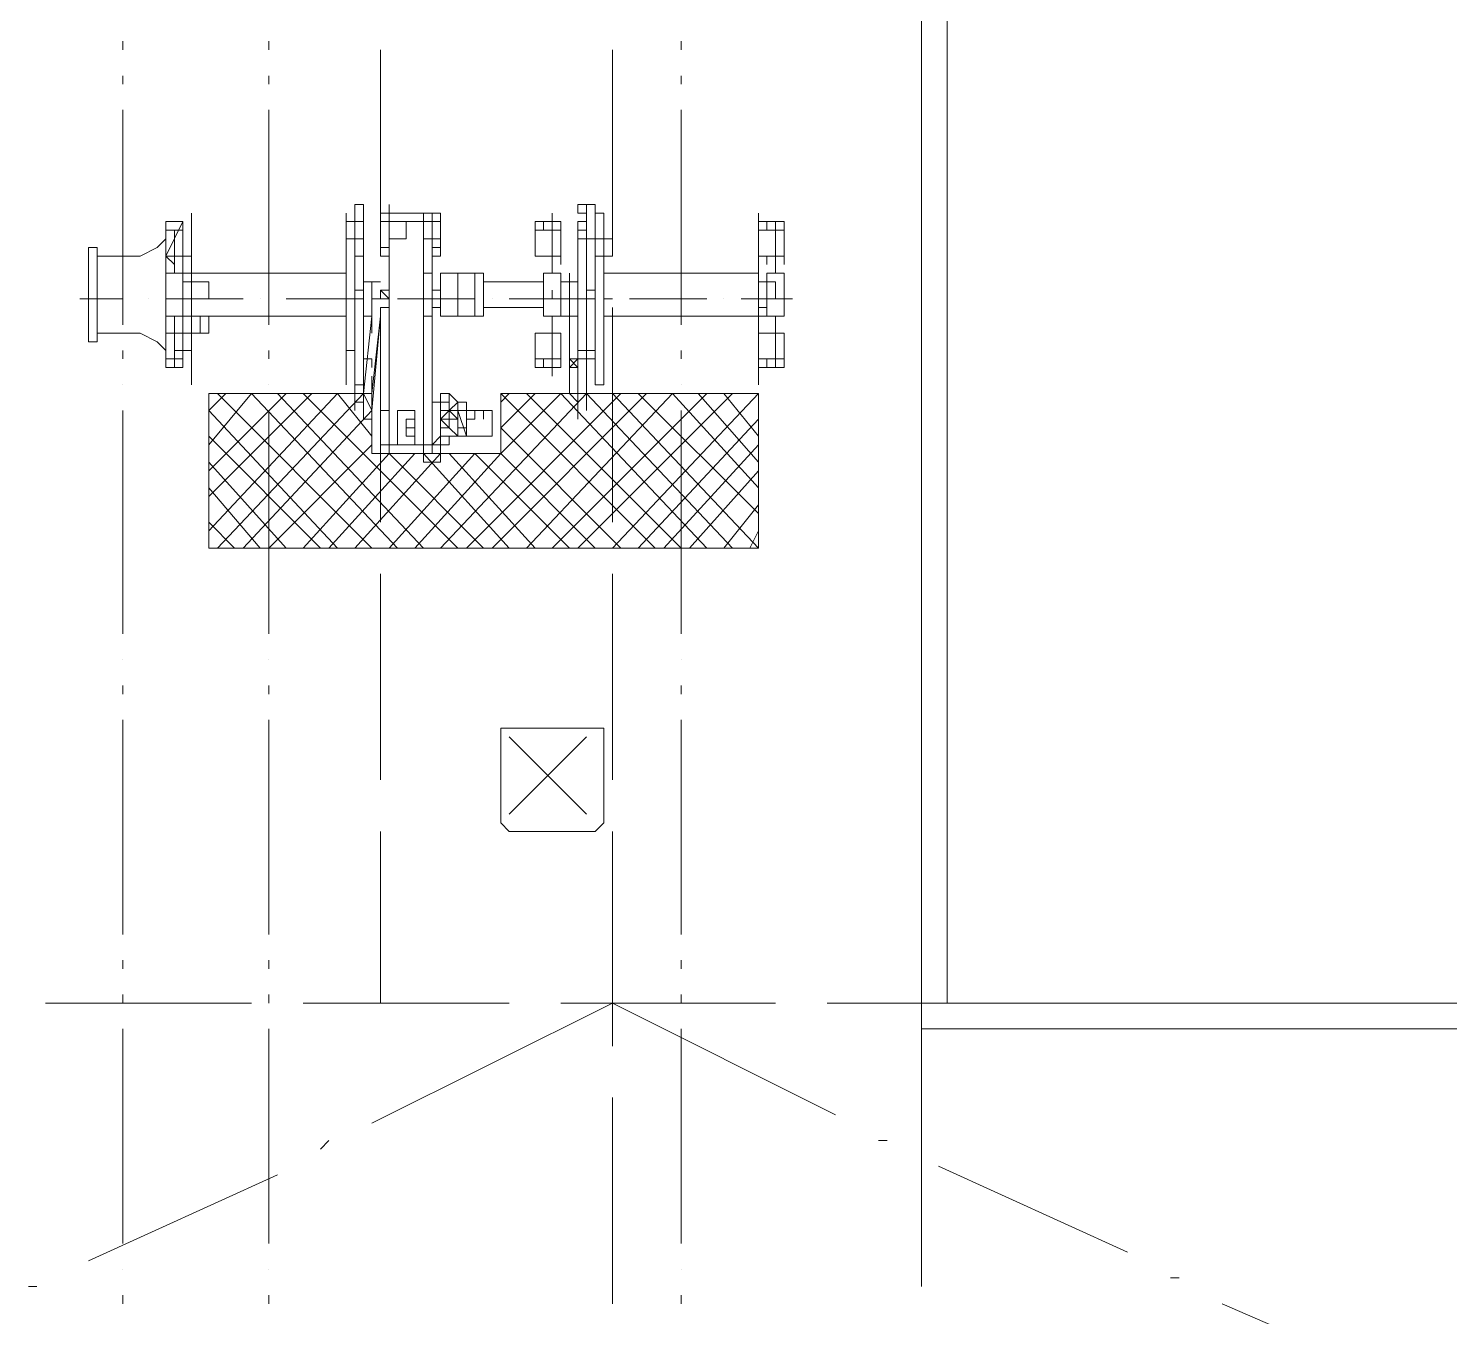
# Model space of a CAD drawing. Header units: millimetres. Extents: x -1005 to 294628, y -1154 to 182592.
# Drawn here: x 216778 to 228177, y 142679 to 153010 of the extents above; entities that cross this region are included whole.
import ezdxf

# ---------------------------------------------------------------- set-up
doc = ezdxf.new("R2010")
doc.units = ezdxf.units.MM
doc.layers.add('PDF_Geomertry', color=7, linetype='Continuous')

msp = doc.modelspace()

# ---------------------------------------------------------------- linework, layer by layer
at = {"layer": 'PDF_Geomertry', "lineweight": 5}
for points in [[(239852, 165373), (239852, 144986), (223941, 144986), (223941, 165373)], [(217536, 152838), (217536, 152907)], [(218707, 152838), (218707, 152907)], [(222013, 152838), (222013, 152907)], [(219602, 152838), (219602, 151185), (219671, 151185)], [(221462, 151185), (221462, 152838)], [(217536, 152563), (217536, 152631)], [(218707, 152563), (218707, 152631)], [(222013, 152563), (222013, 152631)], [(217536, 150634), (217536, 152356)], [(218707, 150634), (218707, 152356)], [(222013, 150634), (222013, 152356)], [(218087, 150152), (218087, 150152), (218087, 151529), (218087, 150565)], [(219396, 151598), (219396, 151598), (219396, 151529), (219396, 151598), (219396, 151461), (219465, 151461)], [(219396, 151461), (219396, 151461), (219396, 151598), (219396, 151529), (219396, 151598), (219465, 151598), (219465, 151598)], [(219396, 151529), (219396, 151598), (219396, 151323), (219396, 151323)], [(219396, 151598), (219396, 151323), (219396, 151185), (219396, 151185)], [(219465, 151461), (219465, 151461), (219465, 151598), (219465, 151529)], [(219465, 151461), (219465, 151461), (219465, 151598), (219465, 151598)], [(219602, 151185), (219602, 151529), (219671, 151529), (219671, 149601), (219671, 151529)], [(220016, 151185), (220084, 151185), (220084, 151529), (219671, 151529), (220016, 151529), (220016, 149601), (219671, 149601)], [(220635, 148843), (219947, 149601), (219947, 151529)], [(220980, 151529), (220980, 151047), (220980, 151392), (220980, 151392)], [(221255, 150978), (221255, 151598), (221255, 151461), (221186, 151461), (221186, 151392), (221186, 151461), (221255, 151461), (221255, 151461)], [(221186, 151598), (221255, 151598), (221255, 151598)], [(221186, 151598), (221186, 151529), (221255, 151529), (221255, 151598), (221255, 151461), (221255, 151461)], [(221255, 151598), (221255, 151598), (221255, 151529)], [(221255, 151461), (221255, 151461), (221255, 151598), (221255, 151598)], [(221324, 151598), (221324, 151598), (221255, 151598), (221255, 151461), (221255, 151461)], [(221255, 151529), (221255, 151598), (221255, 151598)], [(221393, 150152), (221393, 150152), (221393, 151529), (221393, 151529), (221324, 151529), (221324, 151598), (221324, 151323), (221324, 151254)], [(221393, 150152), (221324, 150152), (221324, 151529)], [(222633, 150359), (222839, 150359), (222702, 150359), (222702, 150290), (222839, 150290), (222633, 150290), (222633, 150565), (222633, 151529), (222633, 150152), (222633, 150152)], [(219396, 151323), (219396, 151323), (219327, 151323), (219327, 151392), (219327, 151461), (219396, 151461), (219396, 151392)], [(219327, 151461), (219327, 151392)], [(219465, 151323), (219465, 151323), (219396, 151323), (219396, 151392), (219396, 151461), (219396, 151323), (219396, 151461)], [(219396, 151323), (219396, 151323), (219396, 151392), (219396, 151461), (219396, 151461)], [(219465, 151392), (219465, 151392), (219465, 151461), (219465, 151461)], [(220084, 149670), (220084, 149670), (220084, 149601), (219947, 149601), (219602, 149601), (219602, 149945), (219602, 149670), (219671, 149670), (219671, 151461), (219671, 151461), (219602, 151461), (219602, 151254), (219671, 151254)], [(219671, 151461), (219671, 151461), (219947, 151461)], [(219947, 151461), (219947, 149670), (219947, 149670)], [(220016, 151461), (220084, 151461), (220084, 151254), (220016, 151254)], [(221049, 151392), (220911, 151392), (220911, 151461), (221049, 151461), (221049, 151392), (220842, 151392)], [(220842, 151185), (220842, 151461), (221049, 151461), (221049, 151185)], [(220980, 151392), (220980, 151047)], [(221186, 151392), (221186, 151461), (221186, 151461), (221186, 151392), (221255, 151392), (221255, 151461), (221255, 151461)], [(221255, 151323), (221255, 151323), (221186, 151323), (221186, 151392), (221186, 151323)], [(221324, 151461), (221324, 151323), (221255, 151323), (221324, 151323), (221324, 151323)], [(221324, 151461), (221324, 151461), (221324, 151392)], [(221324, 151392), (221324, 151461)], [(222633, 151185), (222633, 151461), (222839, 151461), (222702, 151461), (222702, 151392), (222839, 151392), (222839, 151461), (222839, 151185), (222839, 151185)], [(222633, 151392), (222839, 151392)], [(222771, 151047), (222771, 151392), (222771, 151047), (222771, 151461)], [(222771, 151392), (222771, 151392)], [(217880, 150359), (218018, 150359), (217880, 150359), (217880, 151323)], [(219327, 151323), (219396, 151323), (219396, 151323)], [(219396, 151185), (219396, 150910), (219396, 151323), (219396, 150910)], [(219465, 151323), (219465, 151323), (219465, 151185), (219465, 151185)], [(219465, 151254), (219465, 151323), (219465, 151323)], [(219465, 151323), (219465, 150427)], [(221255, 151323), (221255, 151323), (221186, 151323), (221186, 151323)], [(221186, 151323), (221186, 150427), (221255, 150427), (221255, 150427)], [(221255, 151323), (221255, 151323), (221255, 151254)], [(221255, 151323), (221255, 151323), (221255, 151254)], [(221255, 151185), (221255, 151323), (221255, 151323)], [(221255, 151185), (221255, 150910), (221255, 151185), (221255, 151323), (221255, 151323)], [(217329, 151254), (217329, 150496)], [(217880, 151116), (217880, 151185), (217949, 151185), (217949, 151116)], [(218018, 151185), (217949, 151185)], [(218087, 150978), (218087, 150978), (218018, 150978), (218018, 151254)], [(219465, 151185), (219465, 150910), (219465, 150910)], [(221049, 151185), (221049, 151185), (221049, 151116)], [(222771, 151185), (222839, 151185), (222771, 151185), (222771, 151116)], [(222839, 151185), (222839, 151116)], [(217880, 151047), (218018, 151047), (218018, 150703), (217880, 150703)], [(218087, 151047), (218087, 151047), (219258, 151047), (219327, 151047), (219327, 150978)], [(219671, 151047), (219671, 151047)], [(219947, 151047), (220016, 151047)], [(220084, 150772), (220084, 151047), (220084, 150703), (220222, 150703), (220360, 150703), (220429, 150703), (220429, 151047), (220360, 151047)], [(220084, 150978), (220084, 151047), (220222, 151047), (220360, 151047), (220360, 150703)], [(221049, 150772), (221049, 150978), (221049, 150703), (221049, 151047), (220911, 151047), (220911, 150703), (221049, 150703), (221049, 150772), (221049, 150978), (221049, 150910), (221049, 150841), (221049, 150841)], [(221393, 151047), (222633, 151047), (222633, 151047)], [(222702, 150703), (222702, 151047), (222839, 151047), (222839, 150703), (222702, 150703), (222702, 150772), (222633, 150772), (222633, 150703), (222633, 150772), (222633, 150978), (222633, 150910), (222633, 150978), (222702, 150978), (222702, 150910), (222702, 150978), (222702, 150772)], [(218018, 150978), (218018, 150978), (218018, 150910)], [(218018, 150772), (218018, 150703), (218018, 150978), (218018, 150772), (218018, 150703), (218018, 150772), (218018, 150978), (218018, 150910), (218018, 150978)], [(219327, 150703), (219258, 150703), (218087, 150703), (218087, 150978)], [(219465, 150703), (219465, 150703), (219465, 150978), (219533, 150978), (219533, 150703), (219533, 150703)], [(219602, 150978), (219602, 150978), (219533, 150978), (219533, 150978)], [(220429, 150772), (220911, 150772), (220911, 150978), (220429, 150978)], [(221118, 150978), (221118, 150978), (221049, 150978)], [(221118, 150978), (221186, 150978)], [(222839, 150978), (222839, 150978), (222839, 150772)], [(217536, 150841), (217192, 150841)], [(217743, 150841), (217743, 150841)], [(218500, 150841), (217880, 150841)], [(218638, 150841), (218638, 150841)], [(219465, 150910), (219465, 150910), (219396, 150910), (219396, 150841), (218845, 150841)], [(219396, 150427), (219396, 150841), (219396, 150427), (219327, 150427)], [(219465, 150841), (219465, 150841), (219396, 150841), (219465, 150841), (219465, 150910)], [(219396, 150772), (219396, 150841), (219396, 150841)], [(219396, 149945), (219396, 150014), (219396, 150152), (219396, 150841), (219465, 150841), (219465, 150772), (219465, 150841), (219465, 150152), (219465, 150014), (219396, 150014)], [(219465, 150910), (219465, 150910)], [(219602, 150841), (219671, 150841), (219602, 150910), (219602, 150841), (219533, 150841), (219533, 150565)], [(219671, 150910), (219602, 150910)], [(220360, 150841), (219740, 150841)], [(220084, 150910), (220016, 150910)], [(220222, 150841), (220222, 150841), (220222, 150910)], [(220222, 150841), (220222, 150841), (220222, 150772)], [(220222, 150841), (220222, 150772)], [(220498, 150841), (220498, 150841)], [(220635, 150841), (221255, 150841), (221255, 150772), (221255, 150841), (221255, 150841)], [(220980, 150841), (220980, 150910)], [(221049, 150841), (221049, 150910), (221049, 150910)], [(221118, 150841), (221118, 150565)], [(221186, 150841), (221324, 150841), (221255, 150841), (221255, 150772)], [(221324, 150841), (221324, 150427), (221324, 150841), (221324, 150910), (221255, 150910), (221255, 150910)], [(221255, 150841), (221255, 150427), (221255, 150841), (221255, 150152), (221255, 150841), (221255, 150910), (221255, 150910)], [(221462, 150841), (221393, 150841)], [(222220, 150841), (221600, 150841)], [(222357, 150841), (222357, 150841)], [(222908, 150841), (222495, 150841)], [(222771, 150841), (222771, 150910)], [(217949, 150359), (217949, 150703), (217949, 150359), (217949, 150290)], [(218018, 150772), (218018, 150772), (218018, 150703)], [(218018, 150703), (218018, 150703), (218087, 150703)], [(218018, 150703), (218018, 150496)], [(219533, 150703), (219533, 150703), (219465, 150703)], [(219533, 150703), (219465, 150083), (219465, 150014), (219465, 149945), (219465, 149876), (219533, 149876), (219533, 149945)], [(219671, 150772), (219602, 150772), (219602, 149050)], [(219671, 150703), (219671, 150703)], [(219947, 150703), (220016, 150703)], [(220084, 150703), (220084, 150772), (220016, 150772)], [(220980, 150221), (220980, 150703), (220980, 150359), (220980, 150703)], [(221049, 150772), (221049, 150772), (221049, 150703)], [(221118, 150703), (221118, 150703), (221049, 150703)], [(221118, 150703), (221118, 150703), (221186, 150703)], [(221118, 150083), (221118, 150703), (221186, 150703), (221186, 150083), (221186, 150014), (221186, 150014)], [(221393, 150703), (222633, 150703), (222633, 150703)], [(221462, 149050), (221462, 150772)], [(222633, 150427), (222633, 150427), (222633, 150703), (222633, 150496)], [(222771, 150290), (222771, 150703), (222771, 150359), (222771, 150703)], [(221255, 150634), (221255, 149945), (221255, 150014), (221255, 150014)], [(218087, 150565), (218087, 150152), (218087, 150152)], [(220842, 150565), (220842, 150290), (221049, 150290), (220911, 150290), (220911, 150359), (221049, 150359), (221049, 150290), (221049, 150565), (220980, 150565), (220980, 150565)], [(220980, 150565), (221049, 150565)], [(222633, 150565), (222633, 150152), (222633, 150152)], [(222771, 150565), (222771, 150565)], [(222839, 150290), (222839, 150565), (222839, 150565)], [(222839, 150565), (222839, 150565)], [(217536, 150359), (217536, 150427)], [(218018, 150427), (218018, 150427)], [(218707, 150359), (218707, 150427)], [(219396, 150427), (219396, 150359), (219396, 150359)], [(219396, 150427), (219396, 150427), (219396, 150359)], [(219396, 150359), (219396, 150427), (219396, 150427)], [(219396, 150359), (219396, 150359), (219396, 150290)], [(219396, 150359), (219396, 150359), (219396, 150290)], [(219465, 150359), (219465, 150359), (219465, 150359), (219465, 150427), (219465, 150427)], [(219465, 150359), (219465, 150359), (219533, 150359), (219533, 150359)], [(219465, 150359), (219465, 150359)], [(219533, 150359), (219533, 150290)], [(220842, 150359), (221049, 150359)], [(220980, 150359), (220980, 150359)], [(221118, 150359), (221118, 150359), (221186, 150359)], [(221186, 150359), (221186, 150359), (221118, 150290)], [(221118, 150359), (221118, 150290)], [(221324, 150359), (221324, 150359), (221324, 150427), (221324, 150427)], [(221324, 150359), (221324, 150359), (221324, 150290)], [(222013, 150359), (222013, 150427)], [(222771, 150359), (222771, 150359)], [(222839, 150290), (222839, 150359)], [(217536, 150152), (217536, 150152)], [(218707, 150152), (218707, 150152)], [(219327, 150152), (219327, 150152)], [(219465, 150152), (219396, 150152)], [(219533, 150221), (219533, 149876)], [(221186, 150221), (221186, 149876)], [(222013, 150152), (222013, 150152)], [(219258, 148843), (218225, 149945), (218363, 150083)], [(219740, 148843), (218569, 150083), (218225, 149670)], [(219533, 149739), (219258, 150083), (218225, 148981)], [(219051, 150083), (218225, 149257)], [(218845, 150083), (218225, 149463)], [(219533, 148843), (218294, 150083)], [(218500, 148843), (219533, 149945), (219465, 150083), (218294, 148843)], [(219947, 148843), (218776, 150083)], [(220222, 148843), (218982, 150083)], [(220016, 149670), (220016, 150014), (220016, 149670), (220084, 149670), (220084, 149739), (220084, 149670), (220084, 149601), (219396, 148843)], [(220084, 150083), (220084, 150083), (220084, 150014), (220084, 150083), (220084, 150014), (220084, 150083), (220084, 150014), (220016, 150014), (220016, 150014)], [(222426, 148843), (221255, 150083), (220084, 148843)], [(220153, 150083), (220153, 150083), (220084, 150083), (220153, 150083), (220084, 150083), (220084, 150014), (220084, 149945), (220084, 149945)], [(220084, 150014), (220084, 149945), (220084, 149945)], [(220084, 149945), (220084, 149945), (220084, 150014)], [(220153, 150083), (220153, 150083), (220153, 150014)], [(220153, 150083), (220153, 150083)], [(221531, 150083), (220291, 148843)], [(220291, 149945), (220291, 149945), (220291, 150014), (220291, 150014)], [(221737, 150083), (220498, 148843)], [(221531, 148843), (220567, 149808), (220842, 150083)], [(221806, 148843), (220567, 150083)], [(222220, 148843), (221049, 150083), (220567, 149601), (221324, 148843)], [(220635, 150083), (220567, 150014)], [(222013, 148843), (220773, 150083)], [(222633, 149325), (221944, 150083), (220773, 148843)], [(222220, 150083), (220980, 148843)], [(221186, 150014), (221186, 150014), (221186, 149945), (221186, 150014), (221118, 150083)], [(222426, 150083), (221186, 148843)], [(222633, 148843), (221462, 150083)], [(222633, 149945), (222633, 150083), (221462, 148843)], [(222633, 149119), (221669, 150083)], [(222633, 149532), (222151, 150083)], [(222633, 149739), (222357, 150083)], [(217536, 148155), (217536, 149945)], [(218707, 148155), (218707, 149945)], [(219740, 149945), (219878, 149945)], [(220084, 149945), (220084, 149945), (220084, 149876), (220084, 149808), (220084, 149876)], [(220084, 149876), (220084, 149876), (220084, 149945)], [(220084, 149876), (220084, 149876), (220084, 149945)], [(220084, 149945), (220084, 149945), (220084, 149876)], [(220153, 149945), (220153, 149945), (220153, 149945), (220084, 149945), (220084, 149945)], [(220153, 149945), (220084, 149945), (220084, 149945)], [(220084, 149945), (220153, 149945), (220153, 149945)], [(220084, 149945), (220084, 149945), (220153, 149945), (220153, 149945)], [(220153, 149945), (220084, 149945), (220084, 149945)], [(220222, 149945), (220153, 149945), (220222, 149876), (220153, 149876), (220153, 149945), (220153, 149945)], [(220153, 149945), (220153, 149945), (220153, 149876)], [(220153, 149945), (220153, 149876), (220153, 149876)], [(220153, 149945), (220153, 149945), (220153, 149876)], [(220153, 149945), (220153, 149945)], [(220360, 149945), (220360, 149945), (220291, 149945), (220498, 149945), (220498, 149739), (220291, 149739), (220291, 149945)], [(220291, 149945), (220291, 149945), (220291, 149876)], [(220291, 149945), (220291, 149945)], [(220429, 149945), (220429, 149876)], [(222013, 148155), (222013, 149945)], [(219878, 149808), (219878, 149808), (219878, 149876), (219809, 149876), (219809, 149808), (219809, 149808)], [(220153, 149876), (220153, 149876), (220084, 149876), (220084, 149876)], [(220084, 149876), (220084, 149876), (220084, 149808)], [(220084, 149876), (220153, 149876), (220153, 149876)], [(220153, 149876), (220153, 149876), (220084, 149876)], [(220084, 149876), (220084, 149876), (220153, 149876)], [(220084, 149876), (220153, 149876), (220153, 149808), (220153, 149876), (220153, 149808), (220153, 149876), (220153, 149808), (220153, 149876), (220153, 149808), (220153, 149876), (220153, 149808), (220153, 149876), (220153, 149808), (220153, 149876), (220153, 149808), (220153, 149876), (220153, 149808), (220153, 149876), (220153, 149808), (220153, 149876), (220153, 149808), (220153, 149876), (220153, 149808), (220153, 149876), (220153, 149808), (220153, 149876), (220153, 149808), (220153, 149876), (220153, 149808), (220153, 149876), (220153, 149808), (220153, 149876), (220153, 149808), (220153, 149876), (220153, 149808), (220153, 149876), (220153, 149808), (220153, 149876), (220153, 149808), (220153, 149876), (220153, 149876)], [(220084, 149808), (220084, 149808), (220084, 149739)], [(220222, 149739), (220222, 149739), (220153, 149808), (220084, 149808), (220084, 149808)], [(220360, 149876), (220360, 149876), (220291, 149876)], [(220498, 149739), (220498, 149739), (220498, 149876), (220498, 149876)], [(222633, 149876), (221669, 148843)], [(224148, 149808), (224148, 147810)], [(219120, 148843), (218225, 149739)], [(219533, 149670), (218707, 148843)], [(219671, 149670), (219947, 149670), (219947, 149670)], [(220084, 149739), (220084, 149739), (220084, 149670)], [(220153, 149670), (220153, 149670), (220153, 149739), (220084, 149739), (220084, 149739)], [(220084, 149739), (220084, 149739), (220084, 149670)], [(220084, 149739), (220084, 149739), (220084, 149670)], [(220153, 149739), (220084, 149739), (220084, 149739)], [(220153, 149739), (220084, 149739), (220084, 149739)], [(220153, 149739), (220084, 149739), (220084, 149739)], [(220153, 149670), (220153, 149670), (220084, 149670), (220084, 149670)], [(220153, 149670), (220153, 149670), (220084, 149670), (220084, 149670)], [(220153, 149670), (220153, 149670), (220153, 149739), (220153, 149739)], [(220222, 149739), (220222, 149739), (220153, 149739), (220153, 149670), (220153, 149670)], [(220153, 149739), (220153, 149739)], [(220291, 149739), (220291, 149739), (220222, 149739)], [(222633, 149670), (221875, 148843)], [(220429, 148843), (219671, 149601), (218982, 148843)], [(219878, 149601), (219189, 148843)], [(221118, 148843), (220360, 149601), (219671, 148843)], [(220567, 149601), (219878, 148843)], [(220842, 148843), (220153, 149601)], [(218845, 148843), (218225, 149532)], [(222633, 149463), (222082, 148843)], [(218638, 148843), (218225, 149325)], [(222633, 149188), (222357, 148843)], [(218431, 148843), (218225, 149050)], [(222633, 148981), (222564, 148843)], [(219602, 148637), (219602, 146984)], [(221462, 146984), (221462, 148637)], [(217536, 147948), (217536, 147948)], [(218707, 147948), (218707, 147948)], [(222013, 147948), (222013, 147948)], [(217536, 147672), (217536, 147741)], [(218707, 147672), (218707, 147741)], [(222013, 147672), (222013, 147741)], [(217536, 145744), (217536, 147466)], [(218707, 145744), (218707, 147466)], [(222013, 145744), (222013, 147466)], [(220635, 146708), (221255, 147328)], [(221255, 146708), (220635, 147328)], [(219602, 146570), (219602, 145193)], [(221462, 144849), (221462, 146570)], [(217536, 145468), (217536, 145537)], [(218707, 145468), (218707, 145537)], [(222013, 145468), (222013, 145537)], [(217536, 145193), (217536, 145262)], [(218707, 145193), (218707, 145262)], [(222013, 145193), (222013, 145262)], [(216916, 145193), (218569, 145193)], [(218982, 145193), (220635, 145193)], [(219533, 144229), (221462, 145193), (223253, 144298)], [(221049, 145193), (222771, 145193)], [(223184, 145193), (224837, 145193)], [(225250, 145193), (226972, 145193)], [(227385, 145193), (229038, 145193)], [(217536, 143264), (217536, 144986)], [(218707, 143264), (218707, 144986)], [(222013, 143264), (222013, 144986)], [(223941, 144986), (223941, 142920)], [(221462, 142782), (221462, 144435)], [(219189, 144091), (219120, 144022)], [(223597, 144091), (223666, 144091)], [(224079, 143884), (225594, 143196)], [(218776, 143815), (217261, 143127)], [(217536, 143058), (217536, 143058)], [(218707, 143058), (218707, 143058)], [(222013, 143058), (222013, 143058)], [(225939, 142989), (226008, 142989)], [(216847, 142920), (216778, 142920)], [(217536, 142782), (217536, 142851)], [(218707, 142782), (218707, 142851)], [(222013, 142782), (222013, 142851)], [(226352, 142782), (227936, 142094)]]:
    msp.add_lwpolyline(points, dxfattribs=at)
for points in [[(224148, 145193), (224148, 165167), (239645, 165167), (239645, 145193)], [(218087, 151529), (218087, 151529)], [(219327, 151529), (219327, 150152), (219327, 151529)], [(219396, 151529), (219396, 151598), (219465, 151598), (219396, 151598)], [(219465, 151529), (219465, 151598)], [(219465, 151598), (219465, 151323)], [(219465, 151598), (219465, 151529), (219465, 151529), (219465, 151598)], [(219671, 151598), (219671, 151529)], [(221255, 151529), (221255, 151598)], [(221255, 151529), (221255, 151598)], [(222633, 151529), (222633, 151529)], [(217880, 151254), (217880, 151392), (217880, 151461)], [(217880, 151185), (217949, 151185), (218018, 151185), (218018, 151392), (218018, 151461)], [(218018, 151461), (217880, 151461)], [(217880, 151323), (217880, 151392), (217880, 151323)], [(217880, 151392), (218018, 151392)], [(217949, 151392), (217949, 151047), (217949, 151392)], [(219396, 151461), (219396, 151461)], [(219465, 151461), (219465, 151461), (219465, 151392)], [(219465, 151461), (219465, 151392), (219465, 151461)], [(219671, 151461), (219671, 151323), (219809, 151323), (219809, 151461), (219671, 151461)], [(219671, 151461), (219671, 151323), (219809, 151323), (219809, 151461), (219671, 151461)], [(219671, 151461), (219671, 151323), (219809, 151323), (219809, 151461), (219671, 151461)], [(219947, 151461), (219947, 151461)], [(219947, 151461), (219947, 151323), (220084, 151323), (220084, 151461), (219947, 151461)], [(219947, 151461), (219947, 151323), (220084, 151323), (220084, 151461), (219947, 151461)], [(219947, 151461), (219947, 151323), (220084, 151323), (220084, 151461), (219947, 151461)], [(221255, 151461), (221255, 151323), (221255, 151461), (221255, 151461)], [(221324, 151461), (221324, 151461), (221324, 151392)], [(221324, 151392), (221324, 151323)], [(217880, 151323), (217880, 150359), (217880, 150496), (217880, 150290), (217880, 150359), (217880, 150427), (217812, 150496), (217674, 150565), (217536, 150565), (217329, 150565), (217329, 150496), (217261, 150496), (217261, 151254), (217329, 151254), (217329, 151185), (217536, 151185), (217674, 151185), (217812, 151254)], [(218018, 151254), (218018, 151323)], [(219396, 151254), (219396, 151323)], [(219396, 151323), (219396, 151323)], [(219465, 151323), (219465, 151323)], [(219465, 151323), (219465, 151323)], [(221255, 151323), (221255, 150910), (221255, 151323)], [(221255, 151323), (221255, 151323)], [(221255, 151323), (221255, 151323)], [(221324, 151323), (221324, 151185), (221462, 151185), (221462, 151323), (221324, 151323)], [(221324, 151323), (221324, 151185), (221462, 151185), (221462, 151323), (221324, 151323)], [(221324, 151323), (221324, 151185), (221462, 151185), (221462, 151323), (221324, 151323)], [(221324, 151323), (221324, 150910)], [(222633, 151323), (222633, 150978), (222633, 150978), (222633, 151254)], [(217880, 151185), (217949, 151185), (217880, 151185)], [(217880, 151185), (217949, 151185), (217880, 151185)], [(217880, 151185), (217949, 151185), (217880, 151185)], [(217880, 151185), (217949, 151185), (217880, 151185)], [(217949, 151116), (217949, 151185), (217880, 151185), (217949, 151116)], [(217880, 151185), (217949, 151116), (217949, 151185), (217880, 151185)], [(217880, 151185), (217949, 151185), (217880, 151185)], [(217880, 151185), (217949, 151116), (217880, 151185)], [(217949, 151185), (217949, 151047), (218087, 151047), (218087, 151185), (217949, 151185)], [(217949, 151185), (217949, 151047), (218087, 151047), (218087, 151185), (217949, 151185)], [(217949, 151185), (217949, 151047), (218087, 151047), (218087, 151185), (217949, 151185)], [(217949, 151185), (217949, 151116), (217949, 151185)], [(217949, 151185), (217949, 151047), (218087, 151047), (218087, 151185), (217949, 151185)], [(217949, 151185), (217949, 151116), (217949, 151185)], [(217949, 151185), (217949, 151116), (217949, 151185)], [(219396, 151185), (219465, 151185)], [(219396, 151185), (219396, 151185)], [(219465, 151185), (219465, 151185)], [(220980, 151116), (220980, 151185), (220911, 151185), (220842, 151185), (220980, 151185)], [(221049, 151185), (220980, 151185)], [(221255, 151185), (221255, 151185)], [(221255, 151185), (221255, 151185)], [(221255, 151185), (221255, 151185)], [(221255, 151185), (221255, 151185)], [(222702, 151116), (222702, 151185), (222771, 151185), (222633, 151185), (222702, 151185)], [(220222, 150910), (220222, 151047), (220222, 150910)], [(221118, 151047), (221118, 150703), (221118, 150978)], [(218087, 150978), (218087, 150841), (218225, 150841), (218225, 150978), (218087, 150978)], [(219396, 150978), (219396, 150703), (219396, 150703), (219396, 150978)], [(219602, 150978), (219602, 150978)], [(221118, 150978), (221118, 150978)], [(221255, 150978), (221255, 150978)], [(221255, 150703), (221255, 150978)], [(221255, 150703), (221255, 150978)], [(222633, 150978), (222633, 150978)], [(222633, 150978), (222633, 150841), (222771, 150841), (222771, 150978), (222633, 150978)], [(222633, 150978), (222633, 150978)], [(222633, 150978), (222633, 150841), (222771, 150841), (222771, 150978), (222633, 150978)], [(222633, 150978), (222633, 150841), (222771, 150841), (222771, 150978), (222633, 150978)], [(222633, 150978), (222633, 150841), (222771, 150841), (222771, 150978), (222633, 150978)], [(222633, 150978), (222633, 150841), (222771, 150841), (222771, 150978), (222633, 150978)], [(222633, 150978), (222633, 150841), (222771, 150841), (222771, 150978), (222633, 150978)], [(222633, 150978), (222633, 150841), (222771, 150841), (222771, 150978), (222633, 150978)], [(222633, 150703), (222633, 150978)], [(222839, 150910), (222839, 150978)], [(222839, 150910), (222839, 150978), (222839, 150772), (222839, 150978)], [(219396, 150910), (219396, 150910)], [(219465, 150841), (219465, 150427)], [(220222, 150910), (220222, 150910)], [(220222, 150703), (220222, 150841), (220222, 150703)], [(221255, 150910), (221255, 150910)], [(221255, 150841), (221255, 150841)], [(218018, 150703), (218018, 150565), (218156, 150565), (218156, 150703), (218018, 150703)], [(218018, 150703), (218018, 150565), (218156, 150565), (218156, 150703), (218018, 150703)], [(218018, 150703), (218018, 150565), (218156, 150565), (218156, 150703), (218018, 150703)], [(218087, 150703), (218087, 150703)], [(218087, 150703), (218087, 150565), (218225, 150565), (218225, 150703), (218087, 150703)], [(219533, 149945), (219533, 149945), (219533, 150014), (219533, 150083), (219602, 150703)], [(221118, 150703), (221118, 150703)], [(221118, 150634), (221118, 150703)], [(221255, 150703), (221255, 150703)], [(222633, 150703), (222633, 150703)], [(222633, 150703), (222633, 150565), (222771, 150565), (222771, 150703), (222633, 150703)], [(222633, 150703), (222633, 150565), (222771, 150565), (222771, 150703), (222633, 150703)], [(222633, 150703), (222633, 150565), (222771, 150565), (222771, 150703), (222633, 150703)], [(222633, 150703), (222633, 150703)], [(222633, 150703), (222633, 150565), (222771, 150565), (222771, 150703), (222633, 150703)], [(222633, 150703), (222633, 150565), (222771, 150565), (222771, 150703), (222633, 150703)], [(222633, 150703), (222633, 150565), (222771, 150565), (222771, 150703), (222633, 150703)], [(222633, 150703), (222633, 150703)], [(222633, 150703), (222633, 150703)], [(222633, 150703), (222633, 150565), (222771, 150565), (222771, 150703), (222633, 150703)], [(222839, 150703), (222839, 150772)], [(222839, 150703), (222839, 150772)], [(217949, 150565), (218018, 150565), (217949, 150565), (217880, 150565)], [(217949, 150565), (217880, 150565), (217949, 150565)], [(217880, 150565), (217949, 150565), (217880, 150565)], [(217880, 150565), (217949, 150565), (217880, 150565)], [(217880, 150565), (217949, 150565), (217880, 150565)], [(217880, 150565), (217949, 150565), (217880, 150565)], [(217880, 150565), (217949, 150565), (217880, 150565)], [(217880, 150565), (217949, 150565), (217880, 150565)], [(217880, 150565), (217949, 150565), (217880, 150565)], [(217949, 150565), (217949, 150427), (218087, 150427), (218087, 150565), (217949, 150565)], [(217949, 150565), (217949, 150427), (218087, 150427), (218087, 150565), (217949, 150565)], [(217949, 150565), (217949, 150427), (218087, 150427), (218087, 150565), (217949, 150565)], [(217949, 150565), (217949, 150427), (218087, 150427), (218087, 150565), (217949, 150565)], [(217949, 150565), (217949, 150427), (218087, 150427), (218087, 150565), (217949, 150565)], [(217949, 150565), (217949, 150427), (218087, 150427), (218087, 150565), (217949, 150565)], [(218018, 150565), (218018, 150565), (218018, 150565), (218018, 150359), (218018, 150290)], [(220980, 150565), (220842, 150565), (220911, 150565), (220980, 150565)], [(221049, 150565), (221049, 150565)], [(222702, 150565), (222702, 150565), (222771, 150565), (222633, 150565)], [(222839, 150565), (222771, 150565)], [(219396, 150359), (219396, 150427)], [(219465, 150290), (219465, 150359), (219465, 150427)], [(219465, 150427), (219465, 150427)], [(219533, 150359), (219533, 150359)], [(219533, 150359), (219533, 150290), (219533, 150359)], [(219533, 150359), (219533, 150359)], [(219533, 150359), (219533, 150359)], [(219533, 150359), (219533, 150290), (219533, 150359)], [(219533, 150359), (219533, 150359)], [(219533, 150290), (219533, 150359)], [(219533, 150359), (219533, 150359)], [(221186, 150359), (221186, 150359), (221118, 150359)], [(221186, 150359), (221118, 150290), (221186, 150290), (221186, 150359)], [(221186, 150290), (221186, 150359), (221118, 150359)], [(221255, 150359), (221255, 150359), (221255, 150290), (221255, 150359), (221255, 150427), (221255, 150359), (221324, 150359), (221324, 150427), (221324, 150427), (221255, 150427), (221255, 150359), (221186, 150359)], [(221186, 150359), (221186, 150359)], [(221255, 150359), (221255, 150427)], [(221255, 150359), (221255, 150427)], [(218018, 150290), (217880, 150290)], [(219465, 150152), (219396, 150152), (219465, 150152)], [(221255, 150152), (221255, 150014), (221255, 150152)], [(218225, 150083), (218225, 148843), (222633, 148843), (222633, 150083), (220567, 150083), (220567, 149601), (219533, 149601), (219533, 150083), (218225, 150083)], [(220084, 150014), (220084, 150083), (220153, 150083), (220084, 150083)], [(220084, 150083), (220084, 150083), (220084, 150014)], [(220084, 150083), (220084, 150083)], [(220084, 150014), (220153, 150014), (220153, 150083), (220084, 150083)], [(220084, 149945), (220084, 149945), (220084, 150014)], [(220084, 150014), (220084, 149945)], [(220291, 149739), (220291, 150014), (220222, 150014), (220153, 149945), (220153, 150014), (220153, 150083), (220153, 150014), (220153, 150083), (220222, 150014), (220222, 149945)], [(220222, 150014), (220222, 149739), (220222, 150014), (220222, 149739)], [(219671, 149945), (219602, 149945)], [(219878, 149670), (219740, 149670), (219740, 149945), (219878, 149945)], [(220084, 149945), (220084, 149945)], [(220084, 149945), (220084, 149945)], [(220084, 149945), (220084, 149945)], [(220084, 149945), (220084, 149945)], [(220084, 149945), (220084, 149945)], [(220084, 149945), (220084, 149945)], [(220084, 149945), (220084, 149945)], [(220084, 149945), (220084, 149945)], [(220084, 149945), (220084, 149945)], [(220084, 149945), (220084, 149945)], [(220084, 149945), (220084, 149945)], [(220084, 149945), (220084, 149945)], [(220084, 149945), (220084, 149945)], [(220084, 149945), (220084, 149945)], [(220084, 149945), (220084, 149945)], [(220084, 149945), (220084, 149945)], [(220084, 149945), (220084, 149945)], [(220084, 149945), (220084, 149945)], [(220084, 149945), (220084, 149945)], [(220084, 149945), (220084, 149945)], [(220084, 149945), (220084, 149945)], [(220084, 149876), (220084, 149876), (220084, 149945)], [(220084, 149876), (220084, 149945)], [(220084, 149876), (220084, 149876), (220084, 149945)], [(220084, 149876), (220084, 149876), (220084, 149945)], [(220084, 149945), (220084, 149945)], [(220084, 149876), (220084, 149945), (220084, 149876)], [(220084, 149876), (220084, 149945), (220084, 149876)], [(220084, 149945), (220084, 149945), (220084, 149876)], [(220084, 149876), (220084, 149945)], [(220084, 149876), (220084, 149945)], [(220084, 149876), (220084, 149945)], [(220084, 149945), (220084, 149945)], [(220084, 149945), (220084, 149945)], [(220084, 149945), (220084, 149945)], [(220084, 149945), (220084, 149945)], [(220084, 149945), (220084, 149945)], [(220084, 149945), (220084, 149945)], [(220084, 149945), (220084, 149945)], [(220084, 149945), (220084, 149945)], [(220084, 149945), (220084, 149945)], [(220084, 149945), (220084, 149945)], [(220084, 149945), (220084, 149945)], [(220084, 149945), (220084, 149945)], [(220084, 149945), (220084, 149945)], [(220084, 149945), (220084, 149945)], [(220084, 149945), (220084, 149945)], [(220084, 149945), (220084, 149945)], [(220084, 149945), (220084, 149945)], [(220084, 149945), (220084, 149945)], [(220084, 149945), (220084, 149945)], [(220084, 149945), (220084, 149945)], [(220084, 149945), (220084, 149945)], [(220084, 149945), (220084, 149945)], [(220084, 149945), (220084, 149945)], [(220084, 149945), (220084, 149945)], [(220084, 149945), (220084, 149945)], [(220084, 149945), (220084, 149945)], [(220084, 149945), (220084, 149945)], [(220084, 149945), (220084, 149945)], [(220084, 149945), (220084, 149945)], [(220084, 149945), (220084, 149945)], [(220084, 149945), (220084, 149945)], [(220084, 149945), (220084, 149945)], [(220084, 149945), (220084, 149945)], [(220084, 149945), (220084, 149945)], [(220084, 149945), (220084, 149945)], [(220084, 149945), (220084, 149945)], [(220084, 149945), (220084, 149945)], [(220084, 149945), (220084, 149945)], [(220084, 149945), (220084, 149945)], [(220084, 149945), (220084, 149945)], [(220084, 149945), (220084, 149945)], [(220084, 149945), (220084, 149945)], [(220084, 149945), (220084, 149945)], [(220084, 149945), (220084, 149945)], [(220084, 149945), (220084, 149945)], [(220084, 149945), (220084, 149945)], [(220084, 149945), (220084, 149945)], [(220084, 149945), (220084, 149945)], [(220084, 149945), (220084, 149945)], [(220084, 149945), (220084, 149945)], [(220084, 149945), (220084, 149945)], [(220084, 149945), (220084, 149945)], [(220084, 149945), (220084, 149945)], [(220084, 149945), (220084, 149945)], [(220084, 149945), (220084, 149945)], [(220084, 149945), (220084, 149945)], [(220084, 149945), (220084, 149945)], [(220084, 149945), (220084, 149945)], [(220084, 149945), (220084, 149945)], [(220084, 149945), (220084, 149945)], [(220084, 149945), (220084, 149945)], [(220084, 149945), (220084, 149945)], [(220084, 149945), (220084, 149945)], [(220084, 149945), (220084, 149945)], [(220084, 149945), (220084, 149945)], [(220084, 149945), (220084, 149945)], [(220084, 149945), (220084, 149945)], [(220084, 149945), (220084, 149945)], [(220084, 149945), (220084, 149945)], [(220084, 149945), (220084, 149945)], [(220084, 149945), (220084, 149945)], [(220084, 149945), (220084, 149945)], [(220084, 149945), (220084, 149945)], [(220084, 149945), (220084, 149945)], [(220084, 149945), (220084, 149945)], [(220084, 149945), (220084, 149945)], [(220084, 149945), (220084, 149945)], [(220084, 149945), (220084, 149945)], [(220084, 149945), (220084, 149945)], [(220084, 149945), (220084, 149945)], [(220084, 149945), (220084, 149945)], [(220084, 149945), (220084, 149945)], [(220084, 149945), (220084, 149945)], [(220084, 149945), (220084, 149945)], [(220084, 149945), (220084, 149945)], [(220084, 149945), (220084, 149945)], [(220084, 149945), (220084, 149945)], [(220084, 149945), (220084, 149945)], [(220084, 149945), (220084, 149945)], [(220084, 149945), (220084, 149945)], [(220084, 149945), (220084, 149945)], [(220084, 149945), (220084, 149945)], [(220084, 149945), (220084, 149945)], [(220084, 149945), (220084, 149945)], [(220084, 149945), (220084, 149945)], [(220084, 149945), (220084, 149945)], [(220084, 149945), (220084, 149945)], [(220084, 149945), (220084, 149945)], [(220084, 149945), (220084, 149945)], [(220084, 149945), (220084, 149945)], [(220084, 149945), (220084, 149945)], [(220084, 149945), (220084, 149945)], [(220153, 149945), (220084, 149945)], [(220084, 149945), (220084, 149945)], [(220084, 149945), (220153, 149945), (220084, 149945)], [(220084, 149945), (220153, 149945), (220084, 149945)], [(220084, 149876), (220153, 149876), (220153, 149945)], [(220153, 149876), (220153, 149945)], [(220153, 149876), (220153, 149945)], [(220153, 149945), (220153, 149945)], [(220153, 149945), (220153, 149945), (220153, 149876), (220153, 149945)], [(220153, 149945), (220153, 149945)], [(220153, 149945), (220153, 149945)], [(220153, 149945), (220153, 149945)], [(220153, 149945), (220153, 149945)], [(220153, 149945), (220153, 149945)], [(220153, 149945), (220153, 149945)], [(220153, 149945), (220153, 149945)], [(220153, 149945), (220153, 149945)], [(220153, 149945), (220153, 149945)], [(220153, 149945), (220153, 149945)], [(220153, 149945), (220153, 149945)], [(220153, 149945), (220153, 149945)], [(220153, 149945), (220153, 149945)], [(220153, 149945), (220153, 149945)], [(220153, 149945), (220153, 149945)], [(220153, 149945), (220153, 149945)], [(220153, 149945), (220153, 149945)], [(220153, 149945), (220153, 149945)], [(220153, 149945), (220153, 149945)], [(220153, 149945), (220153, 149945)], [(220153, 149945), (220153, 149945)], [(220153, 149945), (220153, 149945)], [(220153, 149945), (220153, 149945)], [(220153, 149945), (220153, 149945)], [(220153, 149945), (220153, 149945)], [(220153, 149945), (220153, 149945)], [(220153, 149945), (220153, 149945)], [(220153, 149945), (220153, 149945)], [(220153, 149945), (220153, 149945)], [(220153, 149945), (220153, 149945)], [(220153, 149945), (220153, 149945)], [(220153, 149945), (220153, 149945)], [(220153, 149945), (220153, 149945)], [(220153, 149945), (220153, 149945)], [(220153, 149945), (220153, 149945)], [(220153, 149945), (220153, 149945)], [(220153, 149945), (220153, 149945)], [(220153, 149945), (220153, 149945)], [(220153, 149945), (220153, 149945)], [(220153, 149945), (220153, 149945)], [(220153, 149945), (220153, 149945)], [(220153, 149945), (220153, 149876), (220153, 149945)], [(220153, 149945), (220153, 149945), (220153, 149876)], [(220153, 149945), (220153, 149945)], [(220222, 149945), (220291, 149945)], [(220291, 149945), (220291, 149945)], [(220360, 149945), (220360, 149876), (220360, 149945)], [(220360, 149945), (220429, 149945), (220360, 149945)], [(221186, 149945), (221186, 149876), (221186, 149945)], [(219809, 149808), (219809, 149739), (219878, 149739), (219878, 149808), (219809, 149808)], [(220153, 149876), (220084, 149876)], [(220084, 149876), (220153, 149876), (220084, 149876)], [(220084, 149876), (220153, 149876), (220084, 149876)], [(220084, 149876), (220084, 149876)], [(220084, 149876), (220084, 149876)], [(220084, 149876), (220084, 149876)], [(220084, 149876), (220084, 149876)], [(220084, 149876), (220084, 149876)], [(220084, 149876), (220084, 149876)], [(220084, 149876), (220084, 149876)], [(220084, 149876), (220084, 149876)], [(220084, 149876), (220084, 149876)], [(220084, 149876), (220084, 149876)], [(220084, 149876), (220084, 149876)], [(220084, 149876), (220084, 149876)], [(220084, 149876), (220084, 149876)], [(220084, 149876), (220084, 149876)], [(220084, 149808), (220084, 149876)], [(220153, 149808), (220153, 149876), (220153, 149808), (220153, 149876), (220153, 149808), (220153, 149876), (220153, 149808), (220153, 149876), (220153, 149808), (220153, 149876), (220153, 149808), (220153, 149876), (220153, 149808), (220153, 149876), (220153, 149808), (220153, 149876), (220153, 149808), (220153, 149876), (220153, 149808), (220153, 149876), (220153, 149808), (220153, 149876), (220153, 149808), (220153, 149876), (220153, 149808), (220153, 149876), (220153, 149808), (220153, 149876), (220153, 149808), (220153, 149876), (220153, 149876), (220084, 149876), (220084, 149808), (220084, 149876), (220084, 149808), (220084, 149876), (220084, 149808), (220084, 149876), (220084, 149808), (220084, 149876)], [(220084, 149808), (220084, 149876)], [(220084, 149808), (220084, 149876)], [(220084, 149808), (220084, 149876)], [(220084, 149808), (220084, 149876)], [(220084, 149808), (220084, 149876)], [(220084, 149808), (220084, 149876)], [(220084, 149808), (220084, 149876)], [(220084, 149808), (220084, 149876)], [(220084, 149808), (220084, 149876)], [(220084, 149808), (220084, 149876)], [(220084, 149808), (220084, 149876)], [(220084, 149808), (220084, 149876)], [(220084, 149808), (220084, 149876)], [(220084, 149808), (220084, 149876)], [(220084, 149808), (220084, 149876)], [(220084, 149808), (220084, 149876)], [(220084, 149808), (220084, 149876)], [(220084, 149808), (220084, 149876)], [(220084, 149808), (220084, 149876)], [(220084, 149808), (220084, 149876)], [(220084, 149808), (220084, 149876)], [(220084, 149808), (220084, 149876)], [(220084, 149808), (220084, 149876)], [(220084, 149808), (220084, 149876)], [(220084, 149808), (220084, 149876)], [(220084, 149808), (220084, 149876)], [(220084, 149808), (220084, 149876)], [(220084, 149808), (220084, 149876)], [(220084, 149808), (220084, 149876)], [(220084, 149808), (220084, 149876)], [(220084, 149808), (220084, 149876)], [(220084, 149808), (220084, 149876)], [(220084, 149808), (220084, 149876)], [(220084, 149808), (220084, 149876)], [(220084, 149808), (220084, 149876)], [(220084, 149808), (220084, 149876)], [(220084, 149808), (220084, 149876)], [(220084, 149808), (220084, 149876)], [(220084, 149808), (220084, 149808), (220084, 149739)], [(220084, 149808), (220084, 149808)], [(220153, 149876), (220153, 149876)], [(220153, 149876), (220153, 149876)], [(220153, 149876), (220153, 149876)], [(220153, 149876), (220153, 149876)], [(220153, 149876), (220153, 149876)], [(220153, 149876), (220153, 149876)], [(220153, 149876), (220153, 149876)], [(220153, 149876), (220153, 149876)], [(220153, 149876), (220153, 149876)], [(220153, 149876), (220153, 149876)], [(220153, 149876), (220153, 149876)], [(220153, 149876), (220153, 149876)], [(220153, 149876), (220153, 149876)], [(220153, 149876), (220153, 149876)], [(220153, 149876), (220153, 149876)], [(220153, 149876), (220153, 149876)], [(220153, 149876), (220153, 149876)], [(220153, 149876), (220153, 149876)], [(220153, 149876), (220153, 149876)], [(220153, 149876), (220153, 149876)], [(220153, 149876), (220153, 149876)], [(220153, 149876), (220153, 149876)], [(220153, 149876), (220153, 149876)], [(220153, 149876), (220153, 149876)], [(220153, 149876), (220153, 149876)], [(220153, 149876), (220153, 149876)], [(220153, 149876), (220153, 149876)], [(220153, 149876), (220153, 149876)], [(220153, 149876), (220153, 149876)], [(220153, 149876), (220153, 149876)], [(220153, 149876), (220153, 149876)], [(220153, 149876), (220153, 149876)], [(220153, 149876), (220153, 149876)], [(220153, 149876), (220153, 149876)], [(220153, 149876), (220153, 149876)], [(220153, 149876), (220153, 149876)], [(220153, 149876), (220153, 149876)], [(220153, 149876), (220153, 149876)], [(220153, 149876), (220153, 149876)], [(220153, 149876), (220153, 149876)], [(220153, 149876), (220153, 149876)], [(220153, 149876), (220153, 149876)], [(220153, 149876), (220153, 149876)], [(220153, 149876), (220153, 149876)], [(220153, 149876), (220153, 149876)], [(220153, 149876), (220153, 149876)], [(220153, 149876), (220153, 149876)], [(220153, 149876), (220153, 149876)], [(220153, 149876), (220153, 149876)], [(220153, 149876), (220153, 149876)], [(220153, 149876), (220153, 149876)], [(220153, 149876), (220153, 149876)], [(220153, 149876), (220153, 149876)], [(220153, 149876), (220153, 149876)], [(220153, 149876), (220153, 149876)], [(220153, 149876), (220153, 149876)], [(220153, 149876), (220153, 149876)], [(220153, 149876), (220153, 149876)], [(220153, 149876), (220153, 149876)], [(220153, 149876), (220153, 149876)], [(220153, 149876), (220153, 149876)], [(220153, 149876), (220153, 149876)], [(220153, 149876), (220153, 149876)], [(220153, 149876), (220153, 149876)], [(220153, 149876), (220153, 149876)], [(220153, 149876), (220153, 149876)], [(220153, 149876), (220153, 149876)], [(220153, 149876), (220153, 149876)], [(220153, 149876), (220153, 149876)], [(220153, 149876), (220153, 149876)], [(220153, 149876), (220153, 149876)], [(220153, 149876), (220153, 149876)], [(220153, 149876), (220153, 149876)], [(220153, 149876), (220153, 149876)], [(220153, 149876), (220153, 149876)], [(220153, 149876), (220153, 149876)], [(220153, 149876), (220153, 149876)], [(220153, 149876), (220153, 149876)], [(220153, 149876), (220153, 149876)], [(220153, 149876), (220153, 149876)], [(220153, 149876), (220153, 149876)], [(220153, 149876), (220153, 149876)], [(220153, 149876), (220153, 149876)], [(220153, 149876), (220153, 149876)], [(220153, 149876), (220153, 149876)], [(220153, 149876), (220153, 149876)], [(220153, 149876), (220153, 149876)], [(220153, 149876), (220153, 149876)], [(220153, 149876), (220153, 149876)], [(220153, 149876), (220153, 149876)], [(220153, 149876), (220153, 149876)], [(220153, 149876), (220153, 149876)], [(220153, 149876), (220153, 149876)], [(220153, 149876), (220153, 149876)], [(220153, 149876), (220153, 149876)], [(220153, 149876), (220153, 149876)], [(220153, 149876), (220153, 149876)], [(220153, 149876), (220153, 149876)], [(220153, 149876), (220153, 149876)], [(220153, 149876), (220153, 149876)], [(220153, 149876), (220153, 149876)], [(220153, 149876), (220153, 149876)], [(220153, 149876), (220153, 149876)], [(220153, 149876), (220153, 149876)], [(220153, 149876), (220153, 149876)], [(220153, 149876), (220153, 149876)], [(220153, 149876), (220153, 149876)], [(220153, 149876), (220153, 149876)], [(220153, 149876), (220153, 149876)], [(220222, 149808), (220291, 149808)], [(219947, 149670), (219947, 149532), (220084, 149532), (220084, 149670), (219947, 149670)], [(219947, 149670), (219947, 149532), (220084, 149532), (220084, 149670), (219947, 149670)], [(219947, 149670), (219947, 149532), (220084, 149532), (220084, 149670), (219947, 149670)], [(220016, 149739), (220016, 149739)], [(220016, 149670), (220016, 149670), (220084, 149670), (220084, 149739)], [(220084, 149739), (220084, 149739), (220084, 149739), (220153, 149739)], [(220084, 149739), (220084, 149739)], [(220084, 149739), (220084, 149739)], [(220084, 149739), (220084, 149739), (220084, 149670)], [(220084, 149739), (220084, 149739)], [(220084, 149739), (220084, 149739)], [(220084, 149739), (220084, 149739)], [(220084, 149739), (220084, 149739)], [(220084, 149739), (220084, 149739)], [(220084, 149739), (220084, 149739)], [(220084, 149670), (220084, 149670), (220084, 149739)], [(220084, 149739), (220084, 149670), (220084, 149739)], [(220084, 149739), (220084, 149670), (220084, 149739)], [(220084, 149739), (220084, 149670)], [(220084, 149670), (220084, 149739)], [(220084, 149670), (220084, 149739)], [(220084, 149670), (220084, 149739)], [(220084, 149670), (220084, 149739)], [(220084, 149670), (220084, 149739)], [(220084, 149670), (220084, 149739)], [(220084, 149670), (220084, 149739)], [(220084, 149739), (220084, 149739)], [(220084, 149670), (220084, 149739)], [(220084, 149670), (220084, 149670), (220084, 149739)], [(220084, 149670), (220084, 149739)], [(220084, 149670), (220084, 149739)], [(220084, 149670), (220084, 149739)], [(220084, 149670), (220084, 149739)], [(220084, 149670), (220084, 149739)], [(220084, 149670), (220084, 149739)], [(220084, 149670), (220084, 149739)], [(220084, 149670), (220084, 149739)], [(220084, 149670), (220084, 149739)], [(220084, 149670), (220084, 149739)], [(220084, 149670), (220084, 149739)], [(220084, 149670), (220084, 149739)], [(220084, 149670), (220084, 149739)], [(220084, 149670), (220084, 149739)], [(220084, 149670), (220084, 149739)], [(220084, 149670), (220084, 149739)], [(220084, 149670), (220084, 149739)], [(220084, 149670), (220084, 149739)], [(220084, 149670), (220084, 149739)], [(220084, 149670), (220084, 149739)], [(220084, 149670), (220084, 149739)], [(220084, 149670), (220084, 149739)], [(220084, 149670), (220084, 149739)], [(220084, 149670), (220084, 149739)], [(220084, 149670), (220084, 149739)], [(220084, 149670), (220084, 149739)], [(220084, 149670), (220084, 149739)], [(220084, 149670), (220084, 149739)], [(220084, 149670), (220084, 149739)], [(220084, 149670), (220084, 149739)], [(220084, 149670), (220084, 149739)], [(220084, 149670), (220084, 149739)], [(220084, 149670), (220084, 149739)], [(220084, 149670), (220084, 149739)], [(220084, 149670), (220084, 149739)], [(220084, 149670), (220084, 149739)], [(220084, 149670), (220084, 149739)], [(220084, 149670), (220084, 149739)], [(220084, 149670), (220084, 149739)], [(220084, 149670), (220084, 149739)], [(220084, 149670), (220084, 149739)], [(220084, 149670), (220084, 149739)], [(220084, 149670), (220084, 149739)], [(220084, 149670), (220084, 149739)], [(220084, 149670), (220084, 149739)], [(220084, 149670), (220084, 149739)], [(220084, 149670), (220084, 149739)], [(220084, 149670), (220084, 149739)], [(220084, 149670), (220084, 149739)], [(220084, 149670), (220084, 149739)], [(220084, 149670), (220084, 149739)], [(220084, 149670), (220084, 149739)], [(220084, 149670), (220084, 149739)], [(220084, 149670), (220084, 149739)], [(220084, 149670), (220084, 149739)], [(220084, 149670), (220084, 149739)], [(220084, 149670), (220084, 149739)], [(220084, 149670), (220084, 149739)], [(220084, 149670), (220084, 149739)], [(220084, 149670), (220084, 149739)], [(220084, 149670), (220084, 149739)], [(220084, 149670), (220084, 149739)], [(220084, 149670), (220084, 149739)], [(220084, 149670), (220084, 149739)], [(220084, 149670), (220084, 149739)], [(220084, 149670), (220084, 149739)], [(220084, 149670), (220084, 149739)], [(220084, 149670), (220084, 149739)], [(220084, 149670), (220084, 149739)], [(220084, 149670), (220084, 149739)], [(220084, 149670), (220084, 149739)], [(220084, 149670), (220084, 149739)], [(220084, 149670), (220084, 149739)], [(220084, 149670), (220084, 149739)], [(220084, 149670), (220084, 149739)], [(220084, 149670), (220084, 149739)], [(220084, 149670), (220084, 149739)], [(220084, 149670), (220084, 149739)], [(220084, 149670), (220084, 149739)], [(220084, 149670), (220084, 149739)], [(220084, 149670), (220084, 149739)], [(220084, 149670), (220084, 149739)], [(220084, 149670), (220084, 149739)], [(220084, 149670), (220084, 149739)], [(220084, 149670), (220084, 149739)], [(220084, 149670), (220084, 149739)], [(220084, 149670), (220084, 149739)], [(220084, 149670), (220084, 149739)], [(220084, 149670), (220084, 149739)], [(220084, 149670), (220084, 149739)], [(220084, 149739), (220084, 149739)], [(220084, 149739), (220084, 149739)], [(220084, 149739), (220153, 149739)], [(220084, 149739), (220153, 149739), (220084, 149739)], [(220153, 149739), (220084, 149739), (220153, 149739)], [(220084, 149739), (220084, 149739)], [(220084, 149739), (220084, 149739)], [(220084, 149739), (220084, 149739)], [(220084, 149739), (220084, 149739)], [(220084, 149739), (220084, 149739)], [(220084, 149739), (220084, 149739)], [(220084, 149739), (220084, 149739)], [(220084, 149739), (220084, 149739)], [(220084, 149739), (220084, 149739)], [(220084, 149739), (220084, 149739)], [(220084, 149739), (220084, 149739)], [(220084, 149739), (220084, 149739)], [(220084, 149739), (220084, 149739)], [(220084, 149739), (220084, 149739)], [(220084, 149739), (220084, 149739)], [(220084, 149739), (220084, 149739)], [(220084, 149739), (220084, 149739)], [(220084, 149739), (220084, 149739)], [(220084, 149739), (220084, 149739)], [(220084, 149739), (220084, 149739)], [(220084, 149739), (220084, 149739)], [(220084, 149739), (220084, 149739)], [(220084, 149739), (220084, 149739)], [(220084, 149739), (220084, 149739)], [(220084, 149739), (220084, 149739)], [(220084, 149739), (220084, 149739)], [(220084, 149739), (220084, 149739)], [(220084, 149739), (220084, 149739)], [(220084, 149739), (220084, 149739)], [(220084, 149739), (220084, 149739)], [(220084, 149739), (220084, 149739)], [(220084, 149739), (220084, 149739)], [(220084, 149739), (220084, 149739)], [(220084, 149739), (220084, 149739)], [(220084, 149739), (220084, 149739)], [(220084, 149739), (220084, 149739)], [(220084, 149739), (220084, 149739)], [(220084, 149739), (220084, 149739)], [(220084, 149739), (220084, 149739)], [(220084, 149739), (220084, 149739)], [(220084, 149739), (220084, 149739)], [(220084, 149739), (220084, 149739)], [(220084, 149739), (220084, 149739)], [(220084, 149739), (220084, 149739)], [(220084, 149739), (220084, 149739)], [(220084, 149739), (220084, 149739)], [(220084, 149739), (220084, 149739)], [(220084, 149739), (220084, 149739)], [(220084, 149739), (220084, 149739)], [(220084, 149739), (220084, 149739)], [(220084, 149739), (220084, 149739)], [(220084, 149739), (220084, 149739)], [(220084, 149739), (220084, 149739)], [(220084, 149739), (220084, 149739)], [(220084, 149739), (220084, 149739)], [(220084, 149739), (220084, 149739)], [(220084, 149739), (220084, 149739)], [(220084, 149739), (220084, 149739)], [(220084, 149739), (220084, 149739)], [(220084, 149739), (220084, 149739)], [(220084, 149739), (220084, 149739)], [(220084, 149739), (220084, 149739)], [(220084, 149739), (220084, 149739)], [(220084, 149739), (220084, 149739)], [(220084, 149739), (220084, 149739)], [(220084, 149739), (220084, 149739)], [(220084, 149739), (220084, 149739)], [(220084, 149739), (220084, 149739)], [(220084, 149739), (220084, 149739)], [(220084, 149739), (220084, 149739)], [(220084, 149739), (220084, 149739)], [(220084, 149739), (220084, 149739)], [(220084, 149739), (220084, 149739)], [(220084, 149739), (220084, 149739)], [(220084, 149739), (220084, 149739)], [(220084, 149739), (220084, 149739)], [(220084, 149739), (220084, 149739)], [(220084, 149739), (220084, 149739)], [(220084, 149739), (220084, 149739)], [(220084, 149739), (220084, 149739)], [(220084, 149739), (220084, 149739)], [(220084, 149739), (220084, 149739)], [(220084, 149739), (220084, 149739)], [(220084, 149739), (220084, 149739)], [(220084, 149739), (220084, 149739)], [(220084, 149739), (220084, 149739)], [(220084, 149739), (220084, 149739)], [(220084, 149739), (220084, 149739)], [(220084, 149739), (220084, 149739)], [(220084, 149739), (220084, 149739)], [(220084, 149739), (220084, 149739)], [(220084, 149739), (220084, 149739)], [(220084, 149739), (220084, 149739)], [(220084, 149739), (220084, 149739)], [(220084, 149739), (220084, 149739)], [(220084, 149739), (220084, 149739)], [(220084, 149739), (220084, 149739)], [(220084, 149739), (220084, 149739)], [(220084, 149739), (220084, 149739)], [(220084, 149739), (220084, 149739)], [(220084, 149739), (220084, 149739)], [(220084, 149739), (220084, 149739)], [(220084, 149739), (220084, 149739)], [(220084, 149739), (220084, 149739)], [(220084, 149739), (220084, 149739)], [(220084, 149739), (220084, 149739)], [(220084, 149739), (220084, 149739)], [(220084, 149739), (220084, 149739)], [(220084, 149739), (220084, 149739)], [(220084, 149739), (220084, 149739)], [(220084, 149739), (220084, 149739)], [(220084, 149739), (220084, 149739)], [(220084, 149739), (220084, 149739)], [(220084, 149739), (220084, 149739)], [(220084, 149739), (220084, 149739)], [(220084, 149739), (220084, 149739)], [(220084, 149739), (220084, 149739)], [(220084, 149739), (220084, 149739)], [(220084, 149739), (220084, 149739)], [(220084, 149739), (220084, 149739)], [(220084, 149739), (220084, 149739)], [(220084, 149739), (220084, 149739)], [(220084, 149739), (220084, 149739)], [(220084, 149739), (220084, 149739)], [(220084, 149739), (220084, 149739)], [(220084, 149739), (220084, 149739)], [(220084, 149739), (220084, 149739)], [(220084, 149739), (220084, 149739)], [(220084, 149739), (220084, 149739)], [(220084, 149739), (220084, 149739)], [(220084, 149739), (220084, 149739)], [(220084, 149739), (220084, 149739)], [(220084, 149739), (220084, 149739)], [(220084, 149739), (220084, 149739)], [(220084, 149739), (220084, 149739)], [(220084, 149739), (220084, 149739)], [(220084, 149739), (220084, 149739)], [(220084, 149739), (220084, 149739)], [(220084, 149739), (220084, 149739)], [(220084, 149739), (220084, 149739)], [(220084, 149739), (220084, 149739)], [(220084, 149739), (220084, 149739)], [(220084, 149739), (220084, 149739)], [(220084, 149739), (220084, 149739)], [(220084, 149739), (220084, 149739)], [(220084, 149739), (220084, 149739)], [(220084, 149739), (220084, 149739)], [(220084, 149739), (220084, 149739)], [(220084, 149739), (220084, 149739)], [(220084, 149739), (220084, 149739)], [(220084, 149739), (220084, 149739)], [(220084, 149739), (220084, 149739)], [(220084, 149739), (220084, 149739)], [(220084, 149739), (220084, 149739)], [(220084, 149739), (220084, 149739)], [(220084, 149739), (220084, 149739)], [(220084, 149739), (220084, 149739)], [(220084, 149739), (220084, 149739)], [(220084, 149739), (220084, 149739)], [(220084, 149739), (220084, 149739)], [(220084, 149739), (220084, 149739)], [(220084, 149739), (220084, 149739)], [(220084, 149739), (220084, 149739)], [(220084, 149739), (220084, 149739)], [(220084, 149739), (220084, 149739)], [(220084, 149739), (220084, 149739)], [(220084, 149739), (220084, 149739)], [(220084, 149739), (220084, 149670), (220084, 149739), (220084, 149670), (220084, 149739)], [(220084, 149670), (220084, 149670)], [(220153, 149670), (220153, 149670), (220084, 149670), (220084, 149670)], [(220084, 149670), (220153, 149670), (220084, 149670)], [(220084, 149670), (220084, 149670)], [(220084, 149670), (220084, 149670)], [(220084, 149670), (220084, 149670)], [(220084, 149670), (220084, 149670)], [(220084, 149670), (220084, 149670)], [(220084, 149670), (220084, 149670)], [(220084, 149670), (220084, 149670)], [(220084, 149670), (220084, 149670)], [(220084, 149670), (220084, 149670)], [(220084, 149670), (220084, 149670)], [(220084, 149670), (220084, 149670)], [(220084, 149670), (220084, 149670)], [(220084, 149670), (220084, 149670)], [(220084, 149670), (220084, 149670)], [(220084, 149670), (220084, 149670)], [(220084, 149670), (220084, 149670)], [(220084, 149670), (220084, 149670)], [(220084, 149670), (220084, 149670)], [(220084, 149670), (220084, 149670)], [(220084, 149670), (220084, 149670)], [(220084, 149670), (220084, 149670)], [(220084, 149670), (220084, 149670)], [(220084, 149670), (220084, 149670)], [(220084, 149670), (220084, 149670)], [(220084, 149670), (220084, 149670)], [(220084, 149670), (220084, 149670)], [(220084, 149670), (220084, 149670)], [(220084, 149670), (220084, 149670)], [(220153, 149739), (220153, 149739)], [(220153, 149670), (220153, 149739)], [(220153, 149670), (220153, 149739)], [(220153, 149670), (220153, 149739)], [(220153, 149670), (220153, 149739)], [(220153, 149670), (220153, 149739)], [(220153, 149670), (220153, 149739)], [(220153, 149670), (220153, 149739)], [(220153, 149670), (220153, 149739)], [(220153, 149670), (220153, 149739)], [(220153, 149670), (220153, 149739)], [(220153, 149670), (220153, 149739)], [(220153, 149670), (220153, 149739)], [(220153, 149670), (220153, 149739)], [(220153, 149670), (220153, 149739)], [(220153, 149670), (220153, 149739)], [(220153, 149670), (220153, 149739)], [(220153, 149670), (220153, 149739)], [(220153, 149670), (220153, 149739)], [(220153, 149670), (220153, 149739)], [(220153, 149670), (220153, 149739)], [(220153, 149739), (220153, 149739)], [(220153, 149670), (220153, 149739), (220153, 149670)], [(220153, 149739), (220153, 149739)], [(220153, 149670), (220153, 149670)], [(220153, 149670), (220153, 149670)], [(220153, 149670), (220153, 149670)], [(220153, 149670), (220153, 149670)], [(220153, 149670), (220153, 149670)], [(220153, 149670), (220153, 149670)], [(220153, 149670), (220153, 149670)], [(220153, 149670), (220153, 149670)], [(220153, 149670), (220153, 149670)], [(220153, 149670), (220153, 149670)], [(220153, 149670), (220153, 149670)], [(220153, 149670), (220153, 149670)], [(220153, 149670), (220153, 149670)], [(220153, 149670), (220153, 149670)], [(220153, 149670), (220153, 149670)], [(220153, 149670), (220153, 149670)], [(220153, 149670), (220153, 149670)], [(220153, 149670), (220153, 149670)], [(220291, 149739), (220291, 149739)], [(220291, 149739), (220291, 149739)], [(220291, 149739), (220291, 149739)], [(220291, 149739), (220291, 149739)], [(219947, 149532), (219947, 149601)], [(221255, 147397), (220635, 147397), (220567, 147397), (220567, 147328), (220567, 146708), (220567, 146639), (220635, 146570), (221255, 146570), (221324, 146570), (221393, 146639), (221393, 146708), (221393, 147328), (221393, 147397), (221324, 147397)]]:
    msp.add_lwpolyline(points, close=True, dxfattribs=at)

doc.saveas('drawing.dxf')
